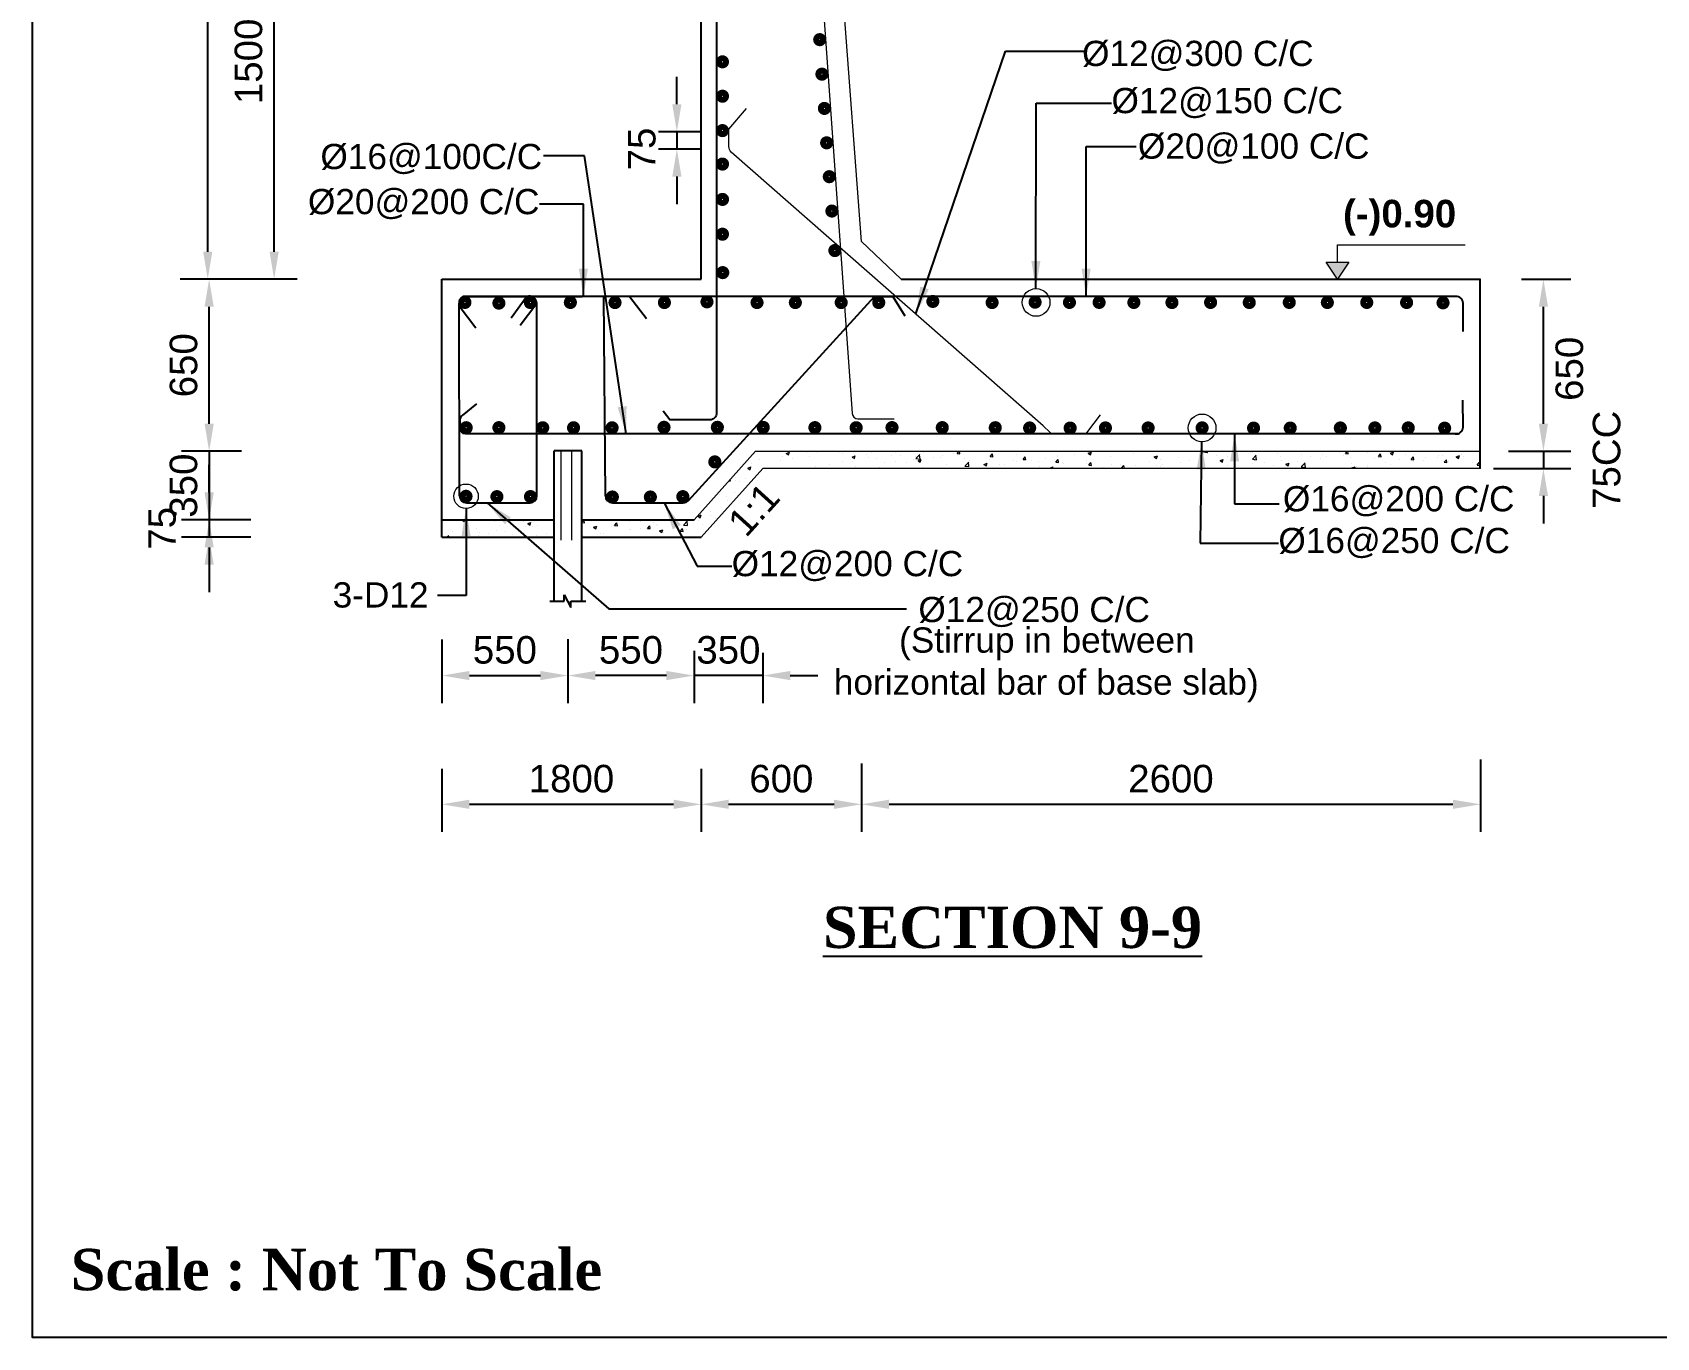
# Model space of a CAD drawing. Extents: x -358915 to 1258323, y -1667244 to -305611.
# Drawn here: x 620721 to 627806, y -1489454 to -1483763 of the extents above; entities that cross this region are included whole.
import ezdxf

# ---------------------------------------------------------------- set-up
doc = ezdxf.new("R2010")
doc.units = 0
doc.header["$LTSCALE"] = 300
doc.header["$MEASUREMENT"] = 0
doc.layers.get('DEFPOINTS').update_dxf_attribs({"linetype": 'CONTINUOUS'})
for name, color, linetype, lineweight in [('Dim', 7, 'CONTINUOUS', 9), ('HATCH', 252, 'CONTINUOUS', 5), ('ROD', 1, 'CONTINUOUS', 30)]:
    doc.layers.add(name, color=color, linetype=linetype, lineweight=lineweight)
for name, color, linetype in [('LINE', 7, 'CONTINUOUS'), ('REINF.', 1, 'CONTINUOUS'), ('TEXT', 10, 'CONTINUOUS'), ('TXT', 7, 'CONTINUOUS')]:
    doc.layers.add(name, color=color, linetype=linetype)
doc.styles.add('Arial', font='arial.ttf')
doc.styles.add('DIM', font='isocp3.shx')
doc.dimstyles.new('dim_60', dxfattribs={"dimtxt": 120, "dimasz": 120, "dimexe": 60, "dimexo": 60, "dimgap": 50, "dimtad": 1, "dimdec": 0, "dimzin": 0, "dimdsep": 46, "dimtxsty": 'DIM', "dimcen": 0.09, "dimclrd": 5, "dimclre": 5, "dimclrt": 7, "dimadec": 0, "dimazin": 0, "dimtfac": 1, "dimtdec": 0, "dimtmove": 0, "dimatfit": 3, "dimfxl": 1, "dimtolj": 1, "dimtzin": 0, "dimarcsym": 0})

# ---------------------------------------------------------------- blocks, each defined once
blk = doc.blocks.new('*D765')
at = {"layer": 'DEFPOINTS', "color": 0, "ltscale": 500}
for p in [(621692.2, -1485589.3), (621491.4, -1485888.9), (621689.2, -1485888.9)]:
    blk.add_point(p, dxfattribs=at)
at = {"layer": 'Dim', "color": 5, "lineweight": -2, "ltscale": 500}
for p, q in [((621491.4, -1485469.3), (621491.4, -1485349.3)), ((621632.2, -1485589.3), (621371.4, -1485589.3)), ((621491.4, -1485589.3), (621491.4, -1485888.9)), ((621629.2, -1485888.9), (621371.4, -1485888.9)), ((621491.4, -1486008.9), (621491.4, -1486128.9))]:
    blk.add_line(p, q, dxfattribs=at)
at = {"layer": 'Dim', "color": 5, "ltscale": 500}
for points in [[(621471.4, -1485469.3), (621511.4, -1485469.3), (621491.4, -1485589.3)], [(621471.4, -1486008.9), (621511.4, -1486008.9), (621491.4, -1485888.9)]]:
    blk.add_solid(points, dxfattribs=at)
at = {"layer": 'Dim', "color": 7, "ltscale": 500, "insert": (621380.1, -1485739.1), "char_height": 120, "attachment_point": 5, "rotation": 90, "style": 'Arial'}
blk.add_mtext('\\A1;350', dxfattribs=at)
blk = doc.blocks.new('*D766')
at = {"layer": 'DEFPOINTS', "color": 0, "ltscale": 500}
for p in [(627099.4, -1485588.9), (627033.9, -1485663.9), (627312.2, -1485663.9)]:
    blk.add_point(p, dxfattribs=at)
at = {"layer": 'Dim', "color": 5, "lineweight": -2, "ltscale": 500}
for p, q in [((627312.2, -1485468.9), (627312.2, -1485348.9)), ((627159.4, -1485588.9), (627432.2, -1485588.9)), ((627312.2, -1485588.9), (627312.2, -1485663.9)), ((627093.9, -1485663.9), (627432.2, -1485663.9)), ((627312.2, -1485783.9), (627312.2, -1485903.9))]:
    blk.add_line(p, q, dxfattribs=at)
at = {"layer": 'Dim', "color": 5, "ltscale": 500}
for points in [[(627292.2, -1485468.9), (627332.2, -1485468.9), (627312.2, -1485588.9)], [(627292.2, -1485783.9), (627332.2, -1485783.9), (627312.2, -1485663.9)]]:
    blk.add_solid(points, dxfattribs=at)
at = {"layer": 'Dim', "color": 7, "ltscale": 500, "insert": (627588.4, -1485626.4), "char_height": 120, "attachment_point": 5, "rotation": 90, "style": 'Arial'}
blk.add_mtext('\\A1;75CC', dxfattribs=at)
blk = doc.blocks.new('*D767')
at = {"layer": 'DEFPOINTS', "color": 0, "ltscale": 500}
for p in [(621485.2, -1479338.5), (623434.7, -1479338.5), (621934.7, -1484838.9)]:
    blk.add_point(p, dxfattribs=at)
at = {"layer": 'Dim', "color": 5, "lineweight": -2, "ltscale": 500}
for p, q in [((623374.7, -1479338.5), (621365.2, -1479338.5)), ((621485.2, -1484718.9), (621485.2, -1479458.5)), ((621874.7, -1484838.9), (621365.2, -1484838.9))]:
    blk.add_line(p, q, dxfattribs=at)
at = {"layer": 'Dim', "color": 5, "ltscale": 500}
for points in [[(621465.2, -1479458.5), (621505.2, -1479458.5), (621485.2, -1479338.5)], [(621465.2, -1484718.9), (621505.2, -1484718.9), (621485.2, -1484838.9)]]:
    blk.add_solid(points, dxfattribs=at)
at = {"layer": 'Dim', "color": 7, "ltscale": 500, "insert": (621373.9, -1482088.7), "char_height": 120, "attachment_point": 5, "rotation": 90, "style": 'Arial'}
blk.add_mtext('\\A1;5600', dxfattribs=at)
blk = doc.blocks.new('*D768')
at = {"layer": 'DEFPOINTS', "color": 0, "ltscale": 500}
for p in [(623637.6, -1486920), (624337.6, -1486909.7), (624337.6, -1487128.9)]:
    blk.add_point(p, dxfattribs=at)
at = {"layer": 'Dim', "color": 5, "lineweight": -2, "ltscale": 500}
for p, q in [((623637.6, -1486980), (623637.6, -1487248.9)), ((624337.6, -1486969.7), (624337.6, -1487248.9)), ((623757.6, -1487128.9), (624217.6, -1487128.9))]:
    blk.add_line(p, q, dxfattribs=at)
at = {"layer": 'Dim', "color": 5, "ltscale": 500}
for points in [[(623757.6, -1487108.9), (623757.6, -1487148.9), (623637.6, -1487128.9)], [(624217.6, -1487108.9), (624217.6, -1487148.9), (624337.6, -1487128.9)]]:
    blk.add_solid(points, dxfattribs=at)
at = {"layer": 'Dim', "color": 7, "ltscale": 500, "insert": (623987.6, -1487017.7), "char_height": 120, "attachment_point": 5, "style": 'Arial'}
blk.add_mtext('\\A1;600', dxfattribs=at)
blk = doc.blocks.new('*D769')
at = {"layer": 'DEFPOINTS', "color": 0, "ltscale": 500}
for p in [(624337.6, -1486890.9), (627037.3, -1486873.5), (627037.3, -1487128.9)]:
    blk.add_point(p, dxfattribs=at)
at = {"layer": 'Dim', "color": 5, "lineweight": -2, "ltscale": 500}
for p, q in [((624337.6, -1486950.9), (624337.6, -1487248.9)), ((627037.3, -1486933.5), (627037.3, -1487248.9)), ((624457.6, -1487128.9), (626917.3, -1487128.9))]:
    blk.add_line(p, q, dxfattribs=at)
at = {"layer": 'Dim', "color": 5, "ltscale": 500}
for points in [[(624457.6, -1487108.9), (624457.6, -1487148.9), (624337.6, -1487128.9)], [(626917.3, -1487108.9), (626917.3, -1487148.9), (627037.3, -1487128.9)]]:
    blk.add_solid(points, dxfattribs=at)
at = {"layer": 'Dim', "color": 7, "ltscale": 500, "insert": (625687.4, -1487017.7), "char_height": 120, "attachment_point": 5, "style": 'Arial'}
blk.add_mtext('\\A1;2600', dxfattribs=at)
blk = doc.blocks.new('*D770')
at = {"layer": 'DEFPOINTS', "color": 0, "ltscale": 500}
for p in [(627156.2, -1484838.9), (627312.2, -1484838.9), (627158.7, -1485588.9)]:
    blk.add_point(p, dxfattribs=at)
at = {"layer": 'Dim', "color": 5, "lineweight": -2, "ltscale": 500}
for p, q in [((627216.2, -1484838.9), (627432.2, -1484838.9)), ((627312.2, -1485468.9), (627312.2, -1484958.9)), ((627218.7, -1485588.9), (627432.2, -1485588.9))]:
    blk.add_line(p, q, dxfattribs=at)
at = {"layer": 'Dim', "color": 5, "ltscale": 500}
for points in [[(627292.2, -1484958.9), (627332.2, -1484958.9), (627312.2, -1484838.9)], [(627292.2, -1485468.9), (627332.2, -1485468.9), (627312.2, -1485588.9)]]:
    blk.add_solid(points, dxfattribs=at)
at = {"layer": 'Dim', "color": 7, "ltscale": 500, "insert": (627425.9, -1485229.7), "char_height": 120, "attachment_point": 5, "rotation": 90, "style": 'Arial'}
blk.add_mtext('\\A1;650', dxfattribs=at)
blk = doc.blocks.new('*D771')
at = {"layer": 'DEFPOINTS', "color": 0, "ltscale": 500}
for p in [(622506.6, -1486349.5), (623056.6, -1486348.6), (623056.6, -1486567.4)]:
    blk.add_point(p, dxfattribs=at)
at = {"layer": 'Dim', "color": 5, "lineweight": -2, "ltscale": 500}
for p, q in [((622506.6, -1486409.5), (622506.6, -1486687.4)), ((623056.6, -1486408.6), (623056.6, -1486687.4)), ((622626.6, -1486567.4), (622936.6, -1486567.4))]:
    blk.add_line(p, q, dxfattribs=at)
at = {"layer": 'Dim', "color": 5, "ltscale": 500}
for points in [[(622626.6, -1486547.4), (622626.6, -1486587.4), (622506.6, -1486567.4)], [(622936.6, -1486547.4), (622936.6, -1486587.4), (623056.6, -1486567.4)]]:
    blk.add_solid(points, dxfattribs=at)
at = {"layer": 'Dim', "color": 7, "ltscale": 500, "insert": (622781.6, -1486456.1), "char_height": 120, "attachment_point": 5, "style": 'Arial'}
blk.add_mtext('\\A1;550', dxfattribs=at)
blk = doc.blocks.new('*D772')
at = {"layer": 'DEFPOINTS', "color": 0, "ltscale": 500}
for p in [(623056.6, -1486412.3), (623606.6, -1486399.9), (623056.6, -1486567.4)]:
    blk.add_point(p, dxfattribs=at)
at = {"layer": 'Dim', "color": 5, "lineweight": -2, "ltscale": 500}
for p, q in [((623056.6, -1486472.3), (623056.6, -1486687.4)), ((623606.6, -1486459.9), (623606.6, -1486687.4)), ((623486.6, -1486567.4), (623176.6, -1486567.4))]:
    blk.add_line(p, q, dxfattribs=at)
at = {"layer": 'Dim', "color": 5, "ltscale": 500}
for points in [[(623176.6, -1486547.4), (623176.6, -1486587.4), (623056.6, -1486567.4)], [(623486.6, -1486547.4), (623486.6, -1486587.4), (623606.6, -1486567.4)]]:
    blk.add_solid(points, dxfattribs=at)
at = {"layer": 'Dim', "color": 7, "ltscale": 500, "insert": (623331.6, -1486456.1), "char_height": 120, "attachment_point": 5, "style": 'Arial'}
blk.add_mtext('\\A1;550', dxfattribs=at)
blk = doc.blocks.new('*D773')
at = {"layer": 'DEFPOINTS', "color": 0, "ltscale": 500}
for p in [(623906.6, -1486408.1), (623606.6, -1486450), (623606.6, -1486567.4)]:
    blk.add_point(p, dxfattribs=at)
at = {"layer": 'Dim', "color": 5, "lineweight": -2, "ltscale": 500}
for p, q in [((623906.6, -1486468.1), (623906.6, -1486687.4)), ((623486.6, -1486567.4), (623366.6, -1486567.4)), ((623606.6, -1486510), (623606.6, -1486687.4)), ((623906.6, -1486567.4), (623606.6, -1486567.4)), ((624026.6, -1486567.4), (624146.6, -1486567.4))]:
    blk.add_line(p, q, dxfattribs=at)
at = {"layer": 'Dim', "color": 5, "ltscale": 500}
for points in [[(623486.6, -1486547.4), (623486.6, -1486587.4), (623606.6, -1486567.4)], [(624026.6, -1486547.4), (624026.6, -1486587.4), (623906.6, -1486567.4)]]:
    blk.add_solid(points, dxfattribs=at)
at = {"layer": 'Dim', "color": 7, "ltscale": 500, "insert": (623756.6, -1486456.1), "char_height": 120, "attachment_point": 5, "style": 'Arial'}
blk.add_mtext('\\A1;350', dxfattribs=at)
blk = doc.blocks.new('*D774')
at = {"layer": 'DEFPOINTS', "color": 0, "ltscale": 500}
for p in [(621733.9, -1485888.9), (621491.4, -1485963.9), (621733.9, -1485963.9)]:
    blk.add_point(p, dxfattribs=at)
at = {"layer": 'Dim', "color": 5, "lineweight": -2, "ltscale": 500}
for p, q in [((621491.4, -1485768.9), (621491.4, -1485648.9)), ((621673.9, -1485888.9), (621371.4, -1485888.9)), ((621491.4, -1485888.9), (621491.4, -1485963.9)), ((621673.9, -1485963.9), (621371.4, -1485963.9)), ((621491.4, -1486083.9), (621491.4, -1486203.9))]:
    blk.add_line(p, q, dxfattribs=at)
at = {"layer": 'Dim', "color": 5, "ltscale": 500}
for points in [[(621471.4, -1485768.9), (621511.4, -1485768.9), (621491.4, -1485888.9)], [(621471.4, -1486083.9), (621511.4, -1486083.9), (621491.4, -1485963.9)]]:
    blk.add_solid(points, dxfattribs=at)
at = {"layer": 'Dim', "color": 7, "ltscale": 500, "insert": (621286.4, -1485925.4), "char_height": 120, "attachment_point": 5, "rotation": 90, "style": 'Arial'}
blk.add_mtext('\\A1;75', dxfattribs=at)
blk = doc.blocks.new('*D775')
at = {"layer": 'DEFPOINTS', "color": 0, "ltscale": 500}
for p in [(623737, -1484196.1), (623531.9, -1484271.1), (623737, -1484271.1)]:
    blk.add_point(p, dxfattribs=at)
at = {"layer": 'Dim', "color": 5, "lineweight": -2, "ltscale": 500}
for p, q in [((623531.9, -1484076.1), (623531.9, -1483956.1)), ((623637, -1484196.1), (623451.9, -1484196.1)), ((623531.9, -1484196.1), (623531.9, -1484271.1)), ((623637, -1484271.1), (623451.9, -1484271.1)), ((623531.9, -1484391.1), (623531.9, -1484511.1))]:
    blk.add_line(p, q, dxfattribs=at)
at = {"layer": 'Dim', "color": 5, "ltscale": 500}
for points in [[(623511.9, -1484076.1), (623551.9, -1484076.1), (623531.9, -1484196.1)], [(623511.9, -1484391.1), (623551.9, -1484391.1), (623531.9, -1484271.1)]]:
    blk.add_solid(points, dxfattribs=at)
at = {"layer": 'Dim', "color": 7, "ltscale": 500, "insert": (623379.4, -1484271.1), "char_height": 120, "attachment_point": 5, "rotation": 90, "style": 'Arial'}
blk.add_mtext('\\A1;75', dxfattribs=at)
blk = doc.blocks.new('*D776')
at = {"layer": 'DEFPOINTS', "color": 0, "ltscale": 500}
for p in [(621491.4, -1484838.9), (621609, -1484838.9), (621611.4, -1485589.3)]:
    blk.add_point(p, dxfattribs=at)
at = {"layer": 'Dim', "color": 5, "lineweight": -2, "ltscale": 500}
for p, q in [((621549, -1484838.9), (621371.4, -1484838.9)), ((621491.4, -1485469.3), (621491.4, -1484958.9)), ((621551.4, -1485589.3), (621371.4, -1485589.3))]:
    blk.add_line(p, q, dxfattribs=at)
at = {"layer": 'Dim', "color": 5, "ltscale": 500}
for points in [[(621471.4, -1484958.9), (621511.4, -1484958.9), (621491.4, -1484838.9)], [(621471.4, -1485469.3), (621511.4, -1485469.3), (621491.4, -1485589.3)]]:
    blk.add_solid(points, dxfattribs=at)
at = {"layer": 'Dim', "color": 7, "ltscale": 500, "insert": (621380.2, -1485214.1), "char_height": 120, "attachment_point": 5, "rotation": 90, "style": 'Arial'}
blk.add_mtext('\\A1;650', dxfattribs=at)
blk = doc.blocks.new('*D777')
at = {"layer": 'DEFPOINTS', "color": 0, "ltscale": 500}
for p in [(621774.9, -1482938.9), (622035.5, -1482938.9), (621934.7, -1484838.9)]:
    blk.add_point(p, dxfattribs=at)
at = {"layer": 'Dim', "color": 5, "lineweight": -2, "ltscale": 500}
for p, q in [((621975.5, -1482938.9), (621654.9, -1482938.9)), ((621774.9, -1484718.9), (621774.9, -1483058.9)), ((621874.7, -1484838.9), (621654.9, -1484838.9))]:
    blk.add_line(p, q, dxfattribs=at)
at = {"layer": 'Dim', "color": 5, "ltscale": 500}
for points in [[(621754.9, -1483058.9), (621794.9, -1483058.9), (621774.9, -1482938.9)], [(621754.9, -1484718.9), (621794.9, -1484718.9), (621774.9, -1484838.9)]]:
    blk.add_solid(points, dxfattribs=at)
at = {"layer": 'Dim', "color": 7, "ltscale": 500, "insert": (621663.6, -1483888.9), "char_height": 120, "attachment_point": 5, "rotation": 90, "style": 'Arial'}
blk.add_mtext('\\A1;1500', dxfattribs=at)
blk = doc.blocks.new('*D778')
at = {"layer": 'DEFPOINTS', "color": 0, "ltscale": 500}
for p in [(622506.6, -1486914.7), (623637.6, -1486914.7), (623637.6, -1487128.9)]:
    blk.add_point(p, dxfattribs=at)
at = {"layer": 'Dim', "color": 5, "lineweight": -2, "ltscale": 500}
for p, q in [((622506.6, -1486974.7), (622506.6, -1487248.9)), ((623637.6, -1486974.7), (623637.6, -1487248.9)), ((622626.6, -1487128.9), (623517.6, -1487128.9))]:
    blk.add_line(p, q, dxfattribs=at)
at = {"layer": 'Dim', "color": 5, "ltscale": 500}
for points in [[(622626.6, -1487108.9), (622626.6, -1487148.9), (622506.6, -1487128.9)], [(623517.6, -1487108.9), (623517.6, -1487148.9), (623637.6, -1487128.9)]]:
    blk.add_solid(points, dxfattribs=at)
at = {"layer": 'Dim', "color": 7, "ltscale": 500, "insert": (623072.1, -1487017.7), "char_height": 120, "attachment_point": 5, "style": 'Arial'}
blk.add_mtext('\\A1;1800', dxfattribs=at)

msp = doc.modelspace()

# ---------------------------------------------------------------- hatches: boundary and pattern name
at = {"layer": 'Dim', "ltscale": 500}
h = msp.add_hatch(color=15, dxfattribs=at)
h.dxf.hatch_style = 1
h.paths.add_polyline_path([(626414.2, -1484765), (626364.5, -1484765), (626414.2, -1484838.9)])
h.paths.add_polyline_path([(626464, -1484765), (626414.2, -1484765), (626414.2, -1484838.9)])
at = {"layer": 'HATCH', "ltscale": 10}
h = msp.add_hatch(dxfattribs=at)
h.set_pattern_fill('ANSI31', color=256, scale=375, angle=45, style=0)
h.set_pattern_definition([(90, (616839.573, -1476277.433), (-46.875, 7e-15), [])])
h.paths.add_polyline_path([(622996.6, -1485976.9), (623040.8, -1485976.9), (623040.8, -1485963.4), (623068.8, -1485989.4), (623068.8, -1485976.9), (623116.6, -1485976.9), (623116.6, -1485588.9), (622996.6, -1485588.9)])

# ---------------------------------------------------------------- linework, layer by layer
at = {"layer": 'Dim', "ltscale": 50}
msp.add_line((627037.3, -1484838.9), (627037.3, -1484838.9), dxfattribs=at)
at = {"layer": 'Dim', "ltscale": 500}
msp.add_lwpolyline([(626414.2, -1484765), (626414.2, -1484689.1), (626970.5, -1484689.1)], dxfattribs=at)
msp.add_lwpolyline([(626414.2, -1484838.9), (626364.5, -1484765), (626464, -1484765)], close=True, dxfattribs=at)
for centre in [(625099.1, -1484940.3), (625823.3, -1485487.3)]:
    msp.add_circle(centre, 60.5, dxfattribs=at)
at = {"layer": 'Dim', "ltscale": 50}
msp.add_circle((622612, -1485785.6), 53.5, dxfattribs=at)
at = {"layer": 'LINE'}
for p, q in [((623637.6, -1484838.9), (623637.6, -1479338.5)), ((622506.6, -1484838.9), (623637.6, -1484838.9)), ((622506.6, -1485963.9), (622506.6, -1484838.9)), ((624510.9, -1484838.9), (627037.3, -1484838.9)), ((627036.6, -1485663.9), (627036.6, -1484838.9)), ((622996.6, -1485888.9), (622996.6, -1485587)), ((622996.6, -1486243), (622996.6, -1485587)), ((623116.6, -1485587), (622996.6, -1485587)), ((623116.6, -1486243), (623116.6, -1485587)), ((622506.6, -1485888.9), (622996.6, -1485888.9)), ((623116.6, -1485888.9), (623606.6, -1485888.9)), ((622506.6, -1485963.9), (622996.6, -1485963.9)), ((623116.6, -1485963.9), (623637.6, -1485963.9)), ((623040.8, -1486243.6), (623040.8, -1486215.1)), ((623040.8, -1486215.1), (623068.8, -1486270.5)), ((622978.1, -1486243.6), (623040.8, -1486243.6)), ((623068.8, -1486270.5), (623068.8, -1486243.6)), ((623069.3, -1486243.6), (623135.2, -1486243.6))]:
    msp.add_line(p, q, dxfattribs=at)
at = {"layer": 'LINE', "lineweight": 15}
for p, q in [((624337.6, -1484674.2), (623937.6, -1479338.5)), ((624337.6, -1484674.2), (624510.9, -1484838.9)), ((623875.6, -1485588.9), (627037.3, -1485588.9)), ((627037.3, -1485663.9), (623906.6, -1485663.9))]:
    msp.add_line(p, q, dxfattribs=at)
at = {"layer": 'LINE', "color": 51, "lineweight": 15}
for p, q in [((623859.4, -1485644.2), (623859.4, -1485644.2)), ((623892.5, -1485623.4), (623892.5, -1485623.4)), ((623985.8, -1485627.6), (623985.8, -1485627.6)), ((623993.6, -1485610.6), (623993.6, -1485610.6)), ((624009, -1485598.4), (624023, -1485593)), ((624009, -1485598.4), (624019, -1485605.1)), ((624018.9, -1485605.1), (624023, -1485593)), ((624035.8, -1485621), (624035.8, -1485621)), ((624039.7, -1485590.1), (624039.7, -1485590.1)), ((624097.4, -1485595.6), (624097.4, -1485595.6)), ((624111.6, -1485611), (624111.6, -1485611)), ((624136.4, -1485654.5), (624136.4, -1485654.5)), ((624146.5, -1485594.6), (624146.5, -1485594.6)), ((624197.7, -1485648.1), (624197.7, -1485648.1)), ((624237.9, -1485594.4), (624237.9, -1485594.4)), ((624253, -1485634.5), (624253, -1485634.5)), ((624253.3, -1485599.1), (624253.3, -1485599.1)), ((624296.4, -1485614.4), (624310.4, -1485609)), ((624296.4, -1485614.4), (624306.4, -1485621.1)), ((624298.7, -1485635.3), (624298.7, -1485635.3)), ((624306.4, -1485621.1), (624310.4, -1485609)), ((624360, -1485603.6), (624360, -1485603.6)), ((624369.7, -1485614.5), (624369.7, -1485614.5)), ((624370.8, -1485588.9), (624379.3, -1485590.2)), ((624379.2, -1485590.2), (624379.1, -1485588.9)), ((624402.6, -1485620.3), (624402.6, -1485620.3)), ((624437.4, -1485640.1), (624437.4, -1485640.1)), ((624466.8, -1485608.2), (624466.8, -1485608.2)), ((624486.3, -1485594.4), (624486.3, -1485594.4)), ((624487.5, -1485633.5), (624487.5, -1485633.5)), ((624505.3, -1485606.2), (624505.3, -1485606.2)), ((624534.2, -1485638.4), (624534.2, -1485638.4)), ((624563.2, -1485623.5), (624563.2, -1485623.5)), ((624573.6, -1485612.7), (624573.6, -1485612.7)), ((624574.9, -1485620.6), (624592.7, -1485623.3)), ((624576, -1485619.4), (624591.6, -1485603.2)), ((624583.9, -1485630.4), (624597.9, -1485625)), ((624583.9, -1485630.4), (624593.8, -1485637.1)), ((624592.7, -1485623.3), (624590.5, -1485604.3)), ((624593.8, -1485637.1), (624597.8, -1485625.1)), ((624606.3, -1485593.4), (624606.3, -1485593.4)), ((624650.9, -1485618.3), (624650.9, -1485618.3)), ((624680.3, -1485617.2), (624680.3, -1485617.2)), ((624689.5, -1485606.9), (624689.5, -1485606.9)), ((624707.7, -1485645), (624707.7, -1485645)), ((624739.6, -1485600.3), (624739.6, -1485600.3)), ((624755, -1485599.6), (624764, -1485588.9)), ((624755, -1485599.6), (624767, -1485600.6)), ((624767, -1485600.7), (624764.8, -1485588.9)), ((624767.5, -1485598.3), (624767.5, -1485598.3)), ((624787.1, -1485621.7), (624787.1, -1485621.7)), ((624788.4, -1485653.7), (624806.2, -1485656.4)), ((624789.5, -1485652.5), (624805.1, -1485636.3)), ((624806.1, -1485656.4), (624803.9, -1485637.4)), ((624810.4, -1485630.9), (624810.4, -1485630.9)), ((624815.3, -1485590.3), (624815.3, -1485590.3)), ((624871.3, -1485646.4), (624885.3, -1485641.1)), ((624871.3, -1485646.4), (624881.2, -1485653.2)), ((624881.2, -1485653.2), (624885.3, -1485641.1)), ((624889, -1485652.6), (624889, -1485652.6)), ((624893.9, -1485626.2), (624893.9, -1485626.2)), ((624898.5, -1485612.1), (624908.1, -1485600.6)), ((624898.5, -1485612.1), (624910.4, -1485613.2)), ((624910.4, -1485613.2), (624908.1, -1485600.7)), ((624911.5, -1485618.1), (624911.5, -1485618.1)), ((624939.1, -1485646), (624939.1, -1485646)), ((624960.5, -1485648.3), (624960.5, -1485648.3)), ((625000.6, -1485630.7), (625000.6, -1485630.7)), ((625014.8, -1485636), (625014.8, -1485636)), ((625015.3, -1485603.1), (625015.3, -1485603.1)), ((625041.9, -1485624.7), (625051.6, -1485613.2)), ((625041.9, -1485624.7), (625053.9, -1485625.7)), ((625053.9, -1485625.8), (625051.6, -1485613.2)), ((625077.2, -1485628.3), (625077.2, -1485628.3)), ((625107.4, -1485635.2), (625107.4, -1485635.2)), ((625118, -1485589), (625118, -1485589)), ((625141.1, -1485619.4), (625141.1, -1485619.4)), ((625185.4, -1485637.2), (625195, -1485625.7)), ((625185.4, -1485637.2), (625197.3, -1485638.3)), ((625191.2, -1485612.8), (625191.2, -1485612.8)), ((625193.8, -1485608.2), (625193.8, -1485608.2)), ((625197.3, -1485638.3), (625195, -1485625.8)), ((625214.2, -1485639.7), (625214.2, -1485639.7)), ((625216.6, -1485642.8), (625216.6, -1485642.8)), ((625267, -1485602.8), (625267, -1485602.8)), ((625320.5, -1485627.8), (625320.5, -1485627.8)), ((625320.9, -1485644.2), (625320.9, -1485644.2)), ((625326.8, -1485598), (625340.8, -1485592.6)), ((625326.8, -1485598), (625336.7, -1485604.7)), ((625328.8, -1485649.8), (625338.5, -1485638.3)), ((625328.8, -1485649.8), (625340.8, -1485650.8)), ((625336.7, -1485604.7), (625340.7, -1485592.6)), ((625340.8, -1485650.9), (625338.5, -1485638.3)), ((625423.2, -1485613.7), (625423.2, -1485613.7)), ((625427.7, -1485648.8), (625427.7, -1485648.8)), ((625466.5, -1485648.5), (625466.5, -1485648.5)), ((625472.3, -1485662.3), (625481.9, -1485650.8)), ((625484.2, -1485663.4), (625481.9, -1485650.9)), ((625524.2, -1485600.9), (625524.2, -1485600.9)), ((625534.4, -1485653.3), (625534.4, -1485653.3)), ((625592.8, -1485631.9), (625592.8, -1485631.9)), ((625614.2, -1485614), (625628.2, -1485608.6)), ((625614.2, -1485614), (625624.1, -1485620.7)), ((625624.1, -1485620.7), (625628.2, -1485608.6)), ((625625.6, -1485652.5), (625625.6, -1485652.5)), ((625642.8, -1485625.3), (625642.8, -1485625.3)), ((625652.1, -1485647.5), (625652.1, -1485647.5)), ((625718.6, -1485615.3), (625718.6, -1485615.3)), ((625728.3, -1485638.4), (625728.3, -1485638.4)), ((625768.7, -1485627.5), (625768.7, -1485627.5)), ((625829.1, -1485591.3), (625846.9, -1485594)), ((625829.3, -1485625.6), (625829.3, -1485625.6)), ((625830.2, -1485590.1), (625831.3, -1485588.9)), ((625844.9, -1485598.7), (625844.9, -1485598.7)), ((625846.9, -1485594), (625846.3, -1485588.9)), ((625885.4, -1485607.5), (625885.4, -1485607.5)), ((625895, -1485592.1), (625895, -1485592.1)), ((625901.6, -1485630), (625915.6, -1485624.6)), ((625901.6, -1485630), (625911.6, -1485636.7)), ((625911.5, -1485636.7), (625915.6, -1485624.6)), ((625933.2, -1485610.6), (625933.2, -1485610.6)), ((625933.3, -1485651.4), (625933.3, -1485651.4)), ((625936.7, -1485592), (625936.7, -1485592)), ((626035.9, -1485596.5), (626035.9, -1485596.5)), ((626042.5, -1485624.4), (626060.3, -1485627.1)), ((626043.5, -1485596.5), (626043.5, -1485596.5)), ((626043.7, -1485623.2), (626059.2, -1485607)), ((626044.4, -1485644.4), (626044.4, -1485644.4)), ((626049.9, -1485631.3), (626049.9, -1485631.3)), ((626060.3, -1485627.1), (626058.1, -1485608.1)), ((626094.5, -1485637.8), (626094.5, -1485637.8)), ((626134.5, -1485650.3), (626134.5, -1485650.3)), ((626150.2, -1485601), (626150.2, -1485601)), ((626166.6, -1485611.3), (626166.6, -1485611.3)), ((626170.2, -1485627.8), (626170.2, -1485627.8)), ((626189, -1485646), (626203, -1485640.6)), ((626189, -1485646), (626199, -1485652.7)), ((626199, -1485652.7), (626203, -1485640.6)), ((626238.4, -1485635.3), (626238.4, -1485635.3)), ((626257, -1485605.5), (626257, -1485605.5)), ((626257.1, -1485656.3), (626272.7, -1485640.1)), ((626273.8, -1485660.2), (626271.5, -1485641.2)), ((626283.2, -1485591.3), (626283.2, -1485591.3)), ((626296.5, -1485611.2), (626296.5, -1485611.2)), ((626341.1, -1485621.2), (626341.1, -1485621.2)), ((626346.6, -1485604.6), (626346.6, -1485604.6)), ((626363.8, -1485610), (626363.8, -1485610)), ((626422.4, -1485594.6), (626422.4, -1485594.6)), ((626442.1, -1485608.4), (626442.1, -1485608.4)), ((626448.7, -1485599.7), (626457.8, -1485588.9)), ((626448.7, -1485599.7), (626460.7, -1485600.8)), ((626460.6, -1485600.8), (626458.4, -1485588.9)), ((626470.5, -1485614.6), (626470.5, -1485614.6)), ((626476.2, -1485641.3), (626476.2, -1485641.3)), ((626535.1, -1485592.2), (626535.1, -1485592.2)), ((626546, -1485593.4), (626546, -1485593.4)), ((626546.1, -1485650.3), (626546.1, -1485650.3)), ((626577.3, -1485619.1), (626577.3, -1485619.1)), ((626592.2, -1485612.3), (626601.8, -1485600.8)), ((626592.2, -1485612.3), (626604.1, -1485613.3)), ((626592.9, -1485621.3), (626592.9, -1485621.3)), ((626604.1, -1485613.4), (626601.8, -1485600.8)), ((626621.9, -1485640.3), (626621.9, -1485640.3)), ((626641.9, -1485596.7), (626641.9, -1485596.7)), ((626644.5, -1485597.5), (626658.5, -1485592.1)), ((626644.5, -1485597.5), (626654.5, -1485604.2)), ((626646.2, -1485645.9), (626646.2, -1485645.9)), ((626654.4, -1485604.2), (626658.5, -1485592.1)), ((626684.1, -1485623.6), (626684.1, -1485623.6)), ((626709.5, -1485601.2), (626709.5, -1485601.2)), ((626735.6, -1485624.8), (626745.3, -1485613.4)), ((626735.6, -1485624.8), (626747.6, -1485625.9)), ((626747.5, -1485625.9), (626745.2, -1485613.4)), ((626747.2, -1485633.1), (626747.2, -1485633.1)), ((626748.2, -1485623.7), (626748.2, -1485623.7)), ((626748.6, -1485601.2), (626748.6, -1485601.2)), ((626790.8, -1485628.1), (626790.8, -1485628.1)), ((626798.2, -1485617.1), (626798.2, -1485617.1)), ((626851.1, -1485618.1), (626851.1, -1485618.1)), ((626855.4, -1485605.7), (626855.4, -1485605.7)), ((626874, -1485607.1), (626874, -1485607.1)), ((626879.1, -1485637.4), (626888.7, -1485625.9)), ((626879.1, -1485637.4), (626891, -1485638.4)), ((626891, -1485638.5), (626888.7, -1485625.9)), ((626897.6, -1485632.6), (626897.6, -1485632.6)), ((626931.9, -1485613.5), (626945.9, -1485608.2)), ((626931.9, -1485613.5), (626941.9, -1485620.2)), ((626941.9, -1485620.2), (626945.9, -1485608.2)), ((626953.8, -1485604), (626953.8, -1485604)), ((626962.2, -1485610.2), (626962.2, -1485610.2)), ((627000.3, -1485590.5), (627000.3, -1485590.5)), ((627004.3, -1485637.1), (627004.3, -1485637.1)), ((627022.5, -1485649.9), (627032.2, -1485638.5)), ((627022.5, -1485649.9), (627034.5, -1485651)), ((627034.5, -1485651), (627032.1, -1485638.5)), ((623759.8, -1485718), (623765.4, -1485718.8)), ((623765.4, -1485718.8), (623764.7, -1485712.6)), ((623786.5, -1485714.6), (623786.5, -1485714.6)), ((623787.4, -1485704), (623787.4, -1485704)), ((623806.8, -1485723.1), (623806.8, -1485723.1)), ((623829.4, -1485710.2), (623829.4, -1485710.2)), ((623841, -1485662.9), (623855, -1485657.5)), ((623841, -1485662.9), (623850.9, -1485669.6)), ((623850.9, -1485669.6), (623854.9, -1485657.5)), ((623931.1, -1485663.9), (623931.7, -1485663.2)), ((623931.8, -1485663.9), (623931.7, -1485663.3)), ((624095, -1485662.1), (624095, -1485662.1)), ((624311.1, -1485656.7), (624311.1, -1485656.7)), ((624417.6, -1485658.4), (624417.6, -1485658.4)), ((624603.9, -1485660), (624603.9, -1485660)), ((625115.6, -1485655.6), (625115.6, -1485655.6)), ((625158.7, -1485662.5), (625172.7, -1485657.1)), ((625158.7, -1485662.5), (625160.9, -1485663.9)), ((625170.4, -1485663.9), (625172.7, -1485657.1)), ((625390.7, -1485658.5), (625390.7, -1485658.5)), ((625472.3, -1485662.3), (625484.3, -1485663.4)), ((625625, -1485663.9), (625625.4, -1485663.4)), ((625625.5, -1485663.9), (625625.4, -1485663.4)), ((625641.2, -1485657.8), (625641.2, -1485657.8)), ((625748, -1485662.3), (625748, -1485662.3)), ((625918.1, -1485661), (625918.1, -1485661)), ((626033.5, -1485663.1), (626033.5, -1485663.1)), ((626256, -1485657.5), (626273.8, -1485660.2)), ((626359.6, -1485661.3), (626359.6, -1485661.3)), ((626476.5, -1485662), (626490.5, -1485656.6)), ((626476.5, -1485662), (626479.3, -1485663.9)), ((626488, -1485663.9), (626490.4, -1485656.7)), ((626496, -1485656.9), (626496, -1485656.9)), ((626543.5, -1485660), (626543.5, -1485660)), ((626997.8, -1485662.8), (626997.8, -1485662.8)), ((623717.8, -1485778.5), (623717.8, -1485778.5)), ((623747.5, -1485784.9), (623747.5, -1485784.9)), ((623785, -1485770.6), (623785, -1485770.6)), ((623624.3, -1485872.4), (623638.3, -1485867.1)), ((623634.2, -1485879.1), (623638.2, -1485867.1)), ((623678.5, -1485812), (623678.5, -1485812)), ((623678.7, -1485852.2), (623678.7, -1485852.2)), ((623754.2, -1485802), (623754.2, -1485802)), ((622546.2, -1485889.1), (622546.2, -1485889.1)), ((622594, -1485888.9), (622603.9, -1485895.6)), ((622603.9, -1485895.6), (622606.1, -1485888.9)), ((622620.1, -1485914.8), (622620.1, -1485914.8)), ((622657.3, -1485924.1), (622657.3, -1485924.1)), ((622736.8, -1485894.8), (622736.8, -1485894.8)), ((622745.7, -1485934.8), (622745.7, -1485934.8)), ((622758.3, -1485911.2), (622758.3, -1485911.2)), ((622862.2, -1485896.3), (622862.2, -1485896.3)), ((622872, -1485918.1), (622872, -1485918.1)), ((622881.4, -1485904.9), (622895.4, -1485899.5)), ((622881.4, -1485904.9), (622891.3, -1485911.6)), ((622891.3, -1485911.6), (622895.3, -1485899.5)), ((622901.3, -1485918.7), (622901.3, -1485918.7)), ((622922.1, -1485911.6), (622922.1, -1485911.6)), ((623116.9, -1485900.3), (623126.4, -1485888.9)), ((623116.9, -1485900.3), (623128.8, -1485901.3)), ((623128.8, -1485901.4), (623126.5, -1485888.9)), ((623167.4, -1485920.9), (623167.4, -1485920.9)), ((623168.8, -1485920.9), (623182.8, -1485915.5)), ((623168.8, -1485920.9), (623178.7, -1485927.6)), ((623178.7, -1485927.6), (623182.8, -1485915.5)), ((623216.9, -1485891.5), (623216.9, -1485891.5)), ((623260.3, -1485912.8), (623270, -1485901.3)), ((623260.3, -1485912.8), (623272.3, -1485913.9)), ((623272.2, -1485913.9), (623269.9, -1485901.4)), ((623270.1, -1485906.9), (623270.1, -1485906.9)), ((623323.6, -1485896), (623323.6, -1485896)), ((623323.7, -1485930.6), (623323.7, -1485930.6)), ((623327.6, -1485928.6), (623327.6, -1485928.6)), ((623371.1, -1485894.1), (623371.1, -1485894.1)), ((623373.7, -1485924.1), (623373.7, -1485924.1)), ((623403.8, -1485925.4), (623413.4, -1485913.9)), ((623403.8, -1485925.4), (623415.7, -1485926.4)), ((623415.7, -1485926.5), (623413.4, -1485913.9)), ((623430.4, -1485900.5), (623430.4, -1485900.5)), ((623444.2, -1485908.6), (623444.2, -1485908.6)), ((623449.5, -1485914.1), (623449.5, -1485914.1)), ((623456.2, -1485936.9), (623470.2, -1485931.6)), ((623456.2, -1485936.9), (623466.2, -1485943.6)), ((623466.1, -1485943.7), (623470.2, -1485931.6)), ((623537.2, -1485905), (623537.2, -1485905)), ((623547.2, -1485937.9), (623556.9, -1485926.4)), ((623547.2, -1485937.9), (623559.2, -1485939)), ((623559.2, -1485939), (623556.8, -1485926.5)), ((623560.7, -1485910.9), (623578.5, -1485913.7)), ((623561.8, -1485909.7), (623577.4, -1485893.5)), ((623575.2, -1485931.6), (623575.2, -1485931.6)), ((623575.8, -1485897.4), (623575.8, -1485897.4)), ((623578.5, -1485913.6), (623576.3, -1485894.6)), ((623624.3, -1485872.4), (623634.2, -1485879.1)), ((623625.9, -1485890.9), (623625.9, -1485890.9)), ((623643.9, -1485909.5), (623643.9, -1485909.5)), ((623676.2, -1485918.8), (623676.2, -1485918.8)), ((623677.5, -1485868.5), (623677.5, -1485868.5)), ((623701.6, -1485880.9), (623701.6, -1485880.9)), ((622529, -1485963.9), (622536.7, -1485955.9)), ((622536.3, -1485963.9), (622535.5, -1485957)), ((622554.6, -1485938.1), (622554.6, -1485938.1)), ((622601.1, -1485943.7), (622601.1, -1485943.7)), ((622619.9, -1485951.3), (622619.9, -1485951.3)), ((622668, -1485958.7), (622668, -1485958.7)), ((622670, -1485944.7), (622670, -1485944.7)), ((622707.9, -1485948.2), (622707.9, -1485948.2)), ((622784.7, -1485938.7), (622784.7, -1485938.7)), ((622814.6, -1485952.7), (622814.6, -1485952.7)), ((622859.8, -1485962.8), (622859.8, -1485962.8)), ((622921.4, -1485957.2), (622921.4, -1485957.2)), ((622962.5, -1485948.7), (622962.5, -1485948.7)), ((623121.6, -1485957.2), (623121.6, -1485957.2)), ((623197.3, -1485947.3), (623197.3, -1485947.3)), ((623211, -1485948.6), (623211, -1485948.6)), ((623368.7, -1485960.6), (623368.7, -1485960.6)), ((623472.5, -1485945.6), (623472.5, -1485945.6))]:
    msp.add_line(p, q, dxfattribs=at)
at = {"layer": 'LINE'}
msp.add_lwpolyline([(649573, -1489454.2), (620720.6, -1489454.2), (620720.6, -1469051.5), (649573, -1469051.5)], close=True, dxfattribs=at)
at = {"layer": 'LINE', "lineweight": 15}
for points in [[(623875.6, -1485588.9), (623606.6, -1485888.9)], [(623906.6, -1485663.9), (623637.6, -1485963.9)]]:
    msp.add_lwpolyline(points, dxfattribs=at)
at = {"layer": 'REINF.'}
for p, q in [((622584, -1485783.9), (622581.6, -1484943.9)), ((622605.7, -1484913.6), (623119.3, -1484913.6)), ((622921.6, -1485783.9), (622921.6, -1484945.1)), ((623220.3, -1485783.9), (623213.8, -1484913.6)), ((626962.2, -1485067.4), (626961.6, -1484943.9)), ((626961.6, -1485483.9), (626960.9, -1485366.4)), ((622614, -1485813.9), (622891.6, -1485813.9))]:
    msp.add_line(p, q, dxfattribs=at)
at = {"layer": 'REINF.', "lineweight": 15}
for points in [[(623828.8, -1479438.1), (623882.7, -1479520.4, -0.128674), (623884.6, -1479526.1), (623896.6, -1479704.4), (623906.8, -1479952.2), (624296.6, -1485424.2, 0.397986), (624321.6, -1485447.8), (624480.2, -1485447.8)], [(625129.4, -1485477.9), (623768.6, -1484284.6, -0.1949), (623758.7, -1484260.2), (623758.7, -1484185.2), (623835.9, -1484094.2)], [(625129.4, -1485477.9), (625160.7, -1485506.9, 0.188252), (625177.6, -1485513.5), (625305.3, -1485513.5, 0.237133), (625325.4, -1485503.4), (625379.5, -1485430.6)]]:
    msp.add_lwpolyline(points, format="xyb", dxfattribs=at)
at = {"layer": 'REINF.'}
for points in [[(623702.7, -1479701.1), (623705, -1485422.2, -0.414214), (623675, -1485452.2), (623501, -1485452.2), (623471.7, -1485414.5)], [(623250.3, -1485813.9), (623559.7, -1485813.9, 0.213097), (623582, -1485803.9), (624394.5, -1484913.6)], [(626939.6, -1485512.9), (622611.3, -1485513.4, -0.414191), (622586.3, -1485488.4), (622586.3, -1485452.6, -0.234431), (622596.2, -1485432.7), (622659.5, -1485382)]]:
    msp.add_lwpolyline(points, format="xyb", dxfattribs=at)
for points in [[(626932.7, -1484913.6), (622605.7, -1484913.6)], [(622877.1, -1484914.1), (622809.5, -1485009.3)], [(622921.6, -1484945.1), (622848.9, -1485040.4)], [(623327.3, -1484915.2), (623400, -1485010.5)], [(624394.5, -1484913.6), (624473.5, -1484913.6), (624526.5, -1484999)], [(622581.4, -1484955.2), (622654.1, -1485050.4)]]:
    msp.add_lwpolyline(points, dxfattribs=at)
at = {"layer": 'REINF.', "lineweight": 15}
msp.add_lwpolyline([(626039, -1485513.6), (626036.5, -1485511.4)], dxfattribs=at)
at = {"layer": 'REINF.'}
for centre, radius, start, end in [((622608.6, -1484940.7), 27.2, 96.16391, 186.73903), ((622886.3, -1484947.4), 34.6, 4.78398, 105.40782), ((626931.1, -1484944.1), 30.5, 0.37784, 92.867), ((626931.5, -1485483.9), 30.1, 261.81995, 359.92004), ((622614, -1485783.9), 30, 180, 270), ((622891.6, -1485783.9), 30, 270, 0), ((623250.3, -1485783.9), 30, 180, 270)]:
    msp.add_arc(centre, radius, start, end, dxfattribs=at)
at = {"layer": 'ROD', "const_width": 30.7}
for points in [[(624142.3, -1483790.4, 1), (624167.6, -1483798, 1)], [(623718.3, -1483886.7, 1), (623743.4, -1483895.1, 1)], [(624152, -1483940.8, 1), (624177.3, -1483948.5, 1)], [(623718.3, -1484036.7, 1), (623743.4, -1484045.1, 1)], [(624162.8, -1484090.3, 1), (624188.1, -1484097.9, 1)], [(623718.3, -1484186.7, 1), (623743.4, -1484195.1, 1)], [(624172.6, -1484240.3, 1), (624197.9, -1484247.9, 1)], [(623718.3, -1484332.6, 1), (623743.4, -1484341, 1)], [(624184, -1484388.2, 1), (624209.4, -1484395.4, 1)], [(623718.3, -1484486.7, 1), (623743.4, -1484495.1, 1)], [(624195.4, -1484538, 1), (624220.8, -1484545.2, 1)], [(623718.3, -1484638.5, 1), (623743.4, -1484646.9, 1)], [(624208.4, -1484710.4, 1), (624233.8, -1484717.6, 1)], [(623719.4, -1484806, 1), (623744.5, -1484814.4, 1)], [(622594.8, -1484936, 1), (622619.8, -1484944.4, 1)], [(622767.9, -1484939, -1), (622743, -1484947.6, -1)], [(622880.1, -1484936.6, 1), (622905.1, -1484944.9, 1)], [(623079.7, -1484936, -1), (623054.7, -1484944.6, -1)], [(623249.4, -1484936.6, 1), (623274.5, -1484944.9, 1)], [(623465, -1484936.6, 1), (623490, -1484944.9, 1)], [(623650.7, -1484933.4, 1), (623675.7, -1484941.8, 1)], [(623869, -1484936.6, 1), (623894.1, -1484944.9, 1)], [(624036.2, -1484936.6, 1), (624061.3, -1484944.9, 1)], [(624236.2, -1484936.6, 1), (624261.3, -1484944.9, 1)], [(624400.1, -1484936.6, 1), (624425.1, -1484944.9, 1)], [(624636.1, -1484931.6, 1), (624661.1, -1484939.9, 1)], [(624894.6, -1484936.6, 1), (624919.6, -1484944.9, 1)], [(625107, -1484934.8, -1), (625082.1, -1484943.4, -1)], [(625257, -1484935.9, -1), (625232.1, -1484944.5, -1)], [(625386.4, -1484935.8, -1), (625361.4, -1484944.4, -1)], [(625538, -1484936, -1), (625513.1, -1484944.6, -1)], [(625704.1, -1484936.3, -1), (625679.2, -1484944.9, -1)], [(625847.8, -1484936, 1), (625872.8, -1484944.6, 1)], [(626016.5, -1484936.3, 1), (626041.5, -1484944.9, 1)], [(626191.1, -1484936, 1), (626216, -1484944.6, 1)], [(626382.1, -1484936.3, -1), (626357.2, -1484944.9, -1)], [(626554, -1484936, -1), (626529, -1484944.6, -1)], [(626702.9, -1484936.3, 1), (626727.9, -1484944.9, 1)], [(626861.7, -1484937.5, 1), (626886.7, -1484946.1, 1)], [(622625.3, -1485482.2, -1), (622600.3, -1485490.8, -1)], [(622767.9, -1485481.9, -1), (622743, -1485490.5, -1)], [(622959, -1485482.3, -1), (622934.1, -1485490.9, -1)], [(623093.5, -1485482.3, -1), (623068.5, -1485490.9, -1)], [(623261.8, -1485482.6, -1), (623236.8, -1485491.2, -1)], [(623488.2, -1485480.5, -1), (623463.2, -1485489.1, -1)], [(623720.9, -1485480.5, -1), (623696, -1485489.1, -1)], [(623921.1, -1485480.8, -1), (623896.1, -1485489.4, -1)], [(624146.5, -1485481.9, -1), (624121.5, -1485490.5, -1)], [(624326.6, -1485482.3, -1), (624301.6, -1485490.9, -1)], [(624482.9, -1485481.7, -1), (624457.9, -1485490.3, -1)], [(624702.2, -1485481.8, -1), (624677.3, -1485490.4, -1)], [(624933.4, -1485482.2, -1), (624908.4, -1485490.8, -1)], [(625083.4, -1485483.3, -1), (625058.4, -1485491.9, -1)], [(625260.1, -1485483.7, -1), (625235.1, -1485492.3, -1)], [(625414, -1485483.2, -1), (625389.1, -1485491.8, -1)], [(625600.2, -1485483.3, -1), (625575.2, -1485492, -1)], [(625835.8, -1485483, -1), (625810.8, -1485491.6, -1)], [(626035.2, -1485483.7, 1), (626060.2, -1485492.3, 1)], [(626195.3, -1485483.7, 1), (626220.2, -1485492.3, 1)], [(626413.8, -1485483.3, 1), (626438.8, -1485492, 1)], [(626564.5, -1485483, 1), (626589.4, -1485491.6, 1)], [(626710.1, -1485483, 1), (626735.1, -1485491.6, 1)], [(626868.9, -1485484.2, 1), (626893.8, -1485492.8, 1)], [(623684.9, -1485631.3, 1), (623709.8, -1485639.9, 1)], [(622624.4, -1485781.3, -1), (622599.5, -1485790, -1)], [(622734.3, -1485782.9, 1), (622759.2, -1485791.5, 1)], [(622905.6, -1485782.6, -1), (622880.7, -1485791.2, -1)], [(623237.9, -1485784.5, 1), (623262.9, -1485793.1, 1)], [(623403.7, -1485784.5, 1), (623428.7, -1485793.1, 1)], [(623545.4, -1485782.9, 1), (623570.3, -1485791.5, 1)]]:
    msp.add_lwpolyline(points, format="xyb", close=True, dxfattribs=at)

# ---------------------------------------------------------------- texts
at = {"layer": 'TEXT', "color": 0, "linetype": 'ByBlock', "insert": (620887.1, -1489067.4), "char_height": 180.652, "width": 9402.866, "attachment_point": 1, "style": 'Arial'}
msp.add_mtext('{\\fTimes New Roman|b1|i0|c0|p18;Scale : Not To Scale}', dxfattribs=at)
at = {"layer": 'TXT', "color": 0, "style": 'Arial'}
msp.add_text('1:1', height=120, rotation=47.85701, dxfattribs=at).set_placement((623833.4, -1485969.7))
at = {"layer": 'TXT', "color": 0, "char_height": 110, "style": 'Arial'}
for s, insert, attachment_point in [('%%C12@300 C/C', (626309.7, -1483865.2), 6), ('%%C12@150 C/C', (625427.9, -1484070.9), 4), ('%%C20@100 C/C ', (625543.4, -1484269.3), 4), ('%%C20@200 C/C ', (622932.5, -1484511.4), 6)]:
    msp.add_mtext(s, dxfattribs=dict(at, insert=insert, attachment_point=attachment_point))
at = {"layer": 'TXT', "color": 0, "style": 'Arial'}
for s, insert, char_height, width, attachment_point in [('%%C16@100C/C', (621976.8, -1484314.9), 110, 1164.045, 4), ('{\\fArial|b1|i0|c0|p34;\\C6;(-)0.90}', (626684.9, -1484570.9), 120, 529.795, 5), ('%%C16@200 C/C', (626175.8, -1485807.4), 110, 1091.008, 4), ('%%C16@250 C/C', (626156, -1485989.6), 110, 1626.075, 4), ('%%C12@200 C/C', (623770.9, -1486090.1), 110, 1926.075, 4), ('3-D12', (622030.1, -1486216.5), 110, 477.659, 4), ('\\pi159.66;Ø12@250 C/C         ', (624425.9, -1486290.4), 110, 1317.199, 4), ('\\pi589.69; (Stirrup in between\\P\\pi305.24; horizontal bar of base slab)          ', (623868.8, -1486520.8), 110, 2501.262, 4)]:
    msp.add_mtext(s, dxfattribs=dict(at, insert=insert, char_height=char_height, width=width, attachment_point=attachment_point))
at = {"layer": 'TXT', "color": 0, "insert": (624996, -1487666.7), "char_height": 60, "width": 1781.687, "attachment_point": 5}
msp.add_mtext('{\\fTimes New Roman|b1|i0|c0|p18;\\H3x;\\L\\C6;SECTION 9-9}', dxfattribs=at)

# ---------------------------------------------------------------- dimensions: what is measured, and where the dimension line sits
at = {"layer": 'Dim', "ltscale": 500}
for base, p1, p2, angle, text, picture, middle in [((621485.2, -1479338.5), (621934.7, -1484838.9), (623434.7, -1479338.5), 90, '5600', '*D767', (621373.9, -1482088.7)), ((621774.9, -1482938.9), (621934.7, -1484838.9), (622035.5, -1482938.9), 90, '1500', '*D777', (621663.6, -1483888.9)), ((621491.4, -1484838.9), (621611.4, -1485589.3), (621609, -1484838.9), 90, '650', '*D776', (621380.2, -1485214.1)), ((623637.6, -1487128.9), (622506.6, -1486914.7), (623637.6, -1486914.7), 180, '1800', '*D778', (623072.1, -1487017.7))]:
    dim = msp.add_linear_dim(base=base, p1=p1, p2=p2, angle=angle, text=text, dimstyle='dim_60', override={"dimexe": 120, "dimtxsty": 'Arial', "dimfxl": 120}, dxfattribs=at)
    dim.commit()
    dim.dimension.update_dxf_attribs({"geometry": picture, "text_midpoint": middle})
for base, p1, p2, override, picture, middle in [((623531.9, -1484271.1), (623737, -1484196.1), (623737, -1484271.1), {"dimexe": 80, "dimexo": 100, "dimtxsty": 'Arial', "dimtmove": 2, "dimfxl": 120}, '*D775', (623379.4, -1484271.1)), ((621491.4, -1485963.9), (621733.9, -1485888.9), (621733.9, -1485963.9), {"dimexe": 120, "dimtxsty": 'Arial', "dimtmove": 2, "dimfxl": 120}, '*D774', (621286.4, -1485925.4))]:
    dim = msp.add_linear_dim(base=base, p1=p1, p2=p2, angle=90, dimstyle='dim_60', override=override, dxfattribs=at)
    dim.commit()
    dim.dimension.update_dxf_attribs({"geometry": picture, "text_midpoint": middle, "dimtype": 160})
for base, p1, p2, text, override, picture, middle in [((627312.2, -1484838.9), (627158.7, -1485588.9), (627156.2, -1484838.9), '650', {"dimexe": 120, "dimtxsty": 'Arial', "dimtmove": 2, "dimfxl": 120}, '*D770', (627425.9, -1485229.7)), ((621491.4, -1485888.9), (621692.2, -1485589.3), (621689.2, -1485888.9), '350', {"dimexe": 120, "dimtxsty": 'Arial', "dimfxl": 120}, '*D765', (621491.4, -1485739.1)), ((627312.2, -1485663.9), (627099.4, -1485588.9), (627033.9, -1485663.9), '<>CC', {"dimexe": 120, "dimtxsty": 'Arial', "dimtmove": 2, "dimfxl": 120}, '*D766', (627588.4, -1485626.4))]:
    dim = msp.add_linear_dim(base=base, p1=p1, p2=p2, angle=90, text=text, dimstyle='dim_60', override=override, dxfattribs=at)
    dim.commit()
    dim.dimension.update_dxf_attribs({"geometry": picture, "text_midpoint": middle, "dimtype": 160})
dim = msp.add_linear_dim(base=(623056.6, -1486567.4), p1=(622506.6, -1486349.5), p2=(623056.6, -1486348.6), dimstyle='dim_60', override={"dimexe": 120, "dimtxsty": 'Arial', "dimfxl": 120}, dxfattribs=at)
dim.commit()
dim.dimension.update_dxf_attribs({"geometry": '*D771', "text_midpoint": (622781.6, -1486456.1)})
dim = msp.add_linear_dim(base=(623056.6, -1486567.4), p1=(623606.6, -1486399.9), p2=(623056.6, -1486412.3), angle=180, dimstyle='dim_60', override={"dimexe": 120, "dimtxsty": 'Arial', "dimfxl": 120}, dxfattribs=at)
dim.commit()
dim.dimension.update_dxf_attribs({"geometry": '*D772', "text_midpoint": (623331.6, -1486456.1)})
for base, p1, p2, text, picture, middle in [((623606.6, -1486567.4), (623906.6, -1486408.1), (623606.6, -1486450), '350', '*D773', (623756.6, -1486567.4)), ((624337.6, -1487128.9), (623637.6, -1486920), (624337.6, -1486909.7), '600', '*D768', (623987.6, -1487128.9))]:
    dim = msp.add_linear_dim(base=base, p1=p1, p2=p2, text=text, dimstyle='dim_60', override={"dimexe": 120, "dimtxsty": 'Arial', "dimfxl": 120}, dxfattribs=at)
    dim.commit()
    dim.dimension.update_dxf_attribs({"geometry": picture, "text_midpoint": middle, "dimtype": 160})
dim = msp.add_linear_dim(base=(627037.3, -1487128.9), p1=(624337.6, -1486890.9), p2=(627037.3, -1486873.5), text='2600', dimstyle='dim_60', override={"dimexe": 120, "dimtxsty": 'Arial', "dimfxl": 120}, dxfattribs=at)
dim.commit()
dim.dimension.update_dxf_attribs({"geometry": '*D769', "text_midpoint": (625687.4, -1487017.7)})

# ---------------------------------------------------------------- leaders
at = {"layer": 'Dim', "ltscale": 50}
for points, override in [([(624573.8, -1484990.6), (624965, -1483843.9), (625312.4, -1483843.9)], {"dimtad": 0}), ([(625097.8, -1484879.8), (625099.5, -1484070.9), (625427.5, -1484070.9)], {"dimgap": 50, "dimtad": 0}), ([(625965.2, -1485513.3), (625965.2, -1485818.9), (626159.7, -1485818.9)], {"dimgap": 50, "dimtad": 0}), ([(622704, -1485813.9), (623235, -1486275.8), (624533.1, -1486275.8)], {"dimgap": 50, "dimtad": 0})]:
    msp.add_leader(points, dimstyle='dim_60', override=override, dxfattribs=at)
at = {"layer": 'Dim', "ltscale": 500}
for points in [[(623310.5, -1485513.7), (623129.4, -1484300.6), (622950.5, -1484300.6)], [(625317.2, -1484913.6), (625317.2, -1484259.8), (625536.1, -1484259.8)], [(623124.1, -1484913.6), (623124.1, -1484511.4), (622932.5, -1484511.4)], [(625821, -1485547.8), (625815.2, -1485989.6), (626156, -1485989.6)], [(623475.8, -1485813.9), (623619.7, -1486090.1), (623770.9, -1486090.1)]]:
    msp.add_leader(points, dimstyle='dim_60', dxfattribs=at)
msp.add_leader([(622612, -1485839.1), (622612, -1486217.7), (622487.4, -1486217.7)], dimstyle='dim_60', override={"dimexe": 120, "dimtxsty": 'Arial', "dimtmove": 1, "dimfxl": 120}, dxfattribs=at)

doc.saveas('drawing.dxf')
